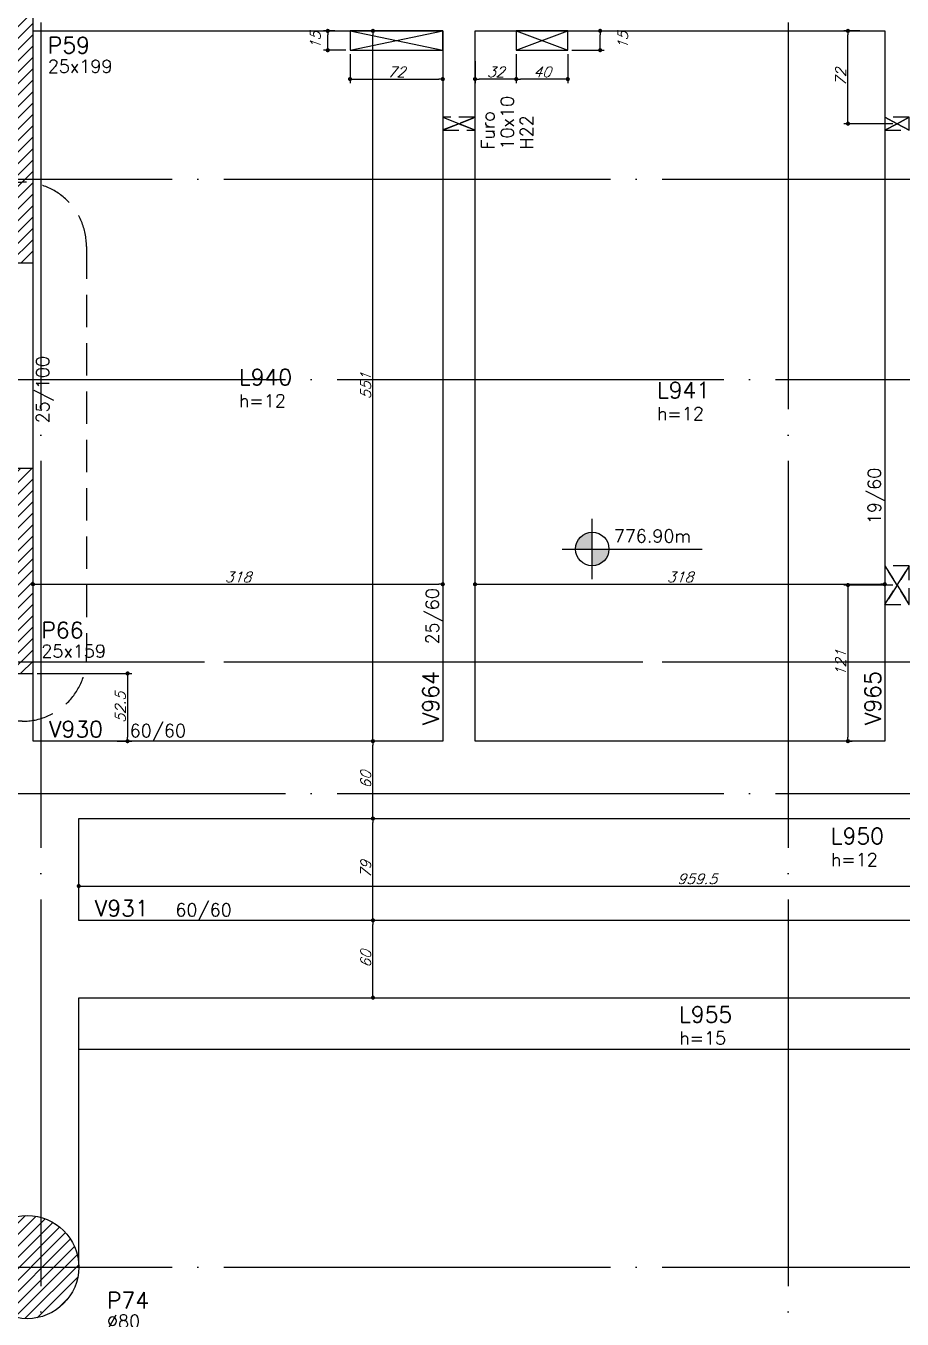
# Model space of a CAD drawing. Extents: x -4245 to 5400, y -2094 to 2406.
# Drawn here: x 2234 to 2914, y -525 to 478 of the extents above; entities that cross this region are included whole.
import ezdxf
from ezdxf.enums import TextEntityAlignment as Align

# ---------------------------------------------------------------- set-up
doc = ezdxf.new("R2010")
doc.units = 0
doc.header["$LTSCALE"] = 50
doc.header["$MEASUREMENT"] = 0
for name, pattern in [('DASHED', [0.75, 0.5, -0.25]), ('EIXO', [6.8, 6, -0.4, 0, -0.4]), ('HIDDEN', [0.375, 0.25, -0.125])]:
    doc.linetypes.add(name, pattern=pattern)
doc.layers.get('0').update_dxf_attribs({"linetype": 'CONTINUOUS'})
doc.layers.get('DEFPOINTS').update_dxf_attribs({"linetype": 'CONTINUOUS'})
for name, color, linetype in [('F-AUX-RED', 1, 'CONTINUOUS'), ('F-COTAS', 106, 'CONTINUOUS'), ('F-COTAS-FUROS', 50, 'CONTINUOUS'), ('F-EIXO', 12, 'EIXO'), ('F-FURO-PAREDE', 2, 'HIDDEN'), ('F-FURO-PAREDE-TEXTOS', 2, 'CONTINUOUS'), ('F-LAJES', 3, 'CONTINUOUS'), ('F-LAJES-DIM', 2, 'CONTINUOUS'), ('F-LAJES-NOME', 4, 'CONTINUOUS'), ('F-NÍVEL-PLANTA', 2, 'CONTINUOUS'), ('F-PILARES-DIM', 172, 'CONTINUOUS'), ('F-PILARES-HACH', 174, 'CONTINUOUS'), ('F-PILARES-NOME', 170, 'CONTINUOUS'), ('F-PILARES-S', 170, 'CONTINUOUS'), ('F-TEXTO', 6, 'CONTINUOUS'), ('F-VIGAS', 3, 'CONTINUOUS'), ('F-VIGAS-DIM', 2, 'CONTINUOUS'), ('F-VIGAS-NOME', 4, 'CONTINUOUS'), ('F-VÃO', 1, 'CONTINUOUS')]:
    doc.layers.add(name, color=color, linetype=linetype)
doc.styles.add('CP-TEXT-INCL', font='simplex.shx', dxfattribs={"oblique": 20})
doc.styles.add('MCP', font='simplex.shx')
doc.styles.add('ROMANS', font='simplex.shx')
doc.dimstyles.new('CP-COTAS-50', dxfattribs={"dimscale": 0.64, "dimtxt": 12.5, "dimasz": 5, "dimexe": 5, "dimexo": 5, "dimgap": 2.5, "dimtad": 1, "dimdec": 1, "dimdsep": 46, "dimtxsty": 'CP-TEXT-INCL', "dimblk1": 'DOT', "dimblk2": 'DOT', "dimsah": 1, "dimcen": 9, "dimclrd": 256, "dimclre": 256, "dimclrt": 256, "dimadec": 0, "dimazin": 0, "dimtfac": 1, "dimtdec": 1, "dimtmove": 2, "dimatfit": 3, "dimldrblk": 'DOT', "dimfxl": 0, "dimtolj": 1, "dimarcsym": 0})

# ---------------------------------------------------------------- blocks, each defined once
blk = doc.blocks.new('Nível - Planta')
at = {"layer": 'F-NÍVEL-PLANTA'}
h = blk.add_hatch(color=71, dxfattribs=at)
h.paths.add_polyline_path([(0, 0), (0, 0.26, 0.414214), (-0.26, 0)])
h.paths.add_polyline_path([(0.26, 0), (0, 0), (0, -0.26, 0.414214)])
for p, q in [((0, -0.469), (0, 0.469)), ((-0.469, 0), (1.704, 0))]:
    blk.add_line(p, q, dxfattribs=at)
blk.add_circle((0, 0), 0.26, dxfattribs=at)
at = {"layer": 'F-TEXTO', "color": 3, "style": 'MCP'}
blk.add_attdef('NÍVEL', (0.333, 0.102), '', height=0.2, dxfattribs=at)
blk = doc.blocks.new('_DOT')
at = {"color": 0, "linetype": 'ByBlock'}
blk.add_line((-0.5, 0), (-1, 0), dxfattribs=at)
at = {"color": 0, "linetype": 'ByBlock', "const_width": 0.5}
blk.add_lwpolyline([(-0.25, 0, 1), (0.25, 0, 1)], format="xyb", close=True, dxfattribs=at)
blk = doc.blocks.new('*D62')
at = {"layer": 'DEFPOINTS', "color": 0, "linetype": 'Continuous', "transparency": 16777216}
for p in [(2503.3, -215.5), (2503.3, -215.5), (2503.3, -275.5)]:
    blk.add_point(p, dxfattribs=at)
at = {"layer": 'F-COTAS', "linetype": 'Continuous', "lineweight": -2, "transparency": 16777216}
blk.add_line((2503.3, -272.3), (2503.3, -218.7), dxfattribs=at)
at = {"layer": 'F-COTAS', "linetype": 'Continuous', "lineweight": -2, "transparency": 16777216, "xscale": 3.2, "yscale": 3.2, "zscale": 3.2}
for p, rotation in [((2503.3, -215.5), 90), ((2503.3, -275.5), 270)]:
    blk.add_blockref('_DOT', p, dxfattribs=dict(at, rotation=rotation))
at = {"layer": 'F-COTAS', "linetype": 'Continuous', "transparency": 16777216, "insert": (2497.7, -245.5), "char_height": 8, "attachment_point": 5, "rotation": 90, "style": 'CP-TEXT-INCL'}
blk.add_mtext('\\A1;60', dxfattribs=at)
blk = doc.blocks.new('*D63')
at = {"layer": 'DEFPOINTS', "color": 0, "linetype": 'Continuous', "transparency": 16777216}
for p in [(2503.3, -136.5), (2503.3, -136.5), (2503.3, -215.5)]:
    blk.add_point(p, dxfattribs=at)
at = {"layer": 'F-COTAS', "linetype": 'Continuous', "lineweight": -2, "transparency": 16777216}
blk.add_line((2503.3, -212.3), (2503.3, -139.7), dxfattribs=at)
at = {"layer": 'F-COTAS', "linetype": 'Continuous', "lineweight": -2, "transparency": 16777216, "xscale": 3.2, "yscale": 3.2, "zscale": 3.2}
for p, rotation in [((2503.3, -136.5), 90), ((2503.3, -215.5), 270)]:
    blk.add_blockref('_DOT', p, dxfattribs=dict(at, rotation=rotation))
at = {"layer": 'F-COTAS', "linetype": 'Continuous', "transparency": 16777216, "insert": (2497.7, -176), "char_height": 8, "attachment_point": 5, "rotation": 90, "style": 'CP-TEXT-INCL'}
blk.add_mtext('\\A1;79', dxfattribs=at)
blk = doc.blocks.new('*D64')
at = {"layer": 'DEFPOINTS', "color": 0, "linetype": 'Continuous', "transparency": 16777216}
for p in [(2503.3, -76.5), (2503.3, -76.5), (2503.3, -136.5)]:
    blk.add_point(p, dxfattribs=at)
at = {"layer": 'F-COTAS', "linetype": 'Continuous', "lineweight": -2, "transparency": 16777216}
blk.add_line((2503.3, -133.3), (2503.3, -79.7), dxfattribs=at)
at = {"layer": 'F-COTAS', "linetype": 'Continuous', "lineweight": -2, "transparency": 16777216, "xscale": 3.2, "yscale": 3.2, "zscale": 3.2}
for p, rotation in [((2503.3, -76.5), 90), ((2503.3, -136.5), 270)]:
    blk.add_blockref('_DOT', p, dxfattribs=dict(at, rotation=rotation))
at = {"layer": 'F-COTAS', "linetype": 'Continuous', "transparency": 16777216, "insert": (2497.7, -106.5), "char_height": 8, "attachment_point": 5, "rotation": 90, "style": 'CP-TEXT-INCL'}
blk.add_mtext('\\A1;60', dxfattribs=at)
blk = doc.blocks.new('*D65')
at = {"layer": 'DEFPOINTS', "color": 0, "linetype": 'Continuous', "transparency": 16777216}
for p in [(2503.3, 474.5), (2503.3, 474.5), (2503.3, -76.5)]:
    blk.add_point(p, dxfattribs=at)
at = {"layer": 'F-COTAS', "linetype": 'Continuous', "lineweight": -2, "transparency": 16777216}
blk.add_line((2503.3, -73.3), (2503.3, 471.3), dxfattribs=at)
at = {"layer": 'F-COTAS', "linetype": 'Continuous', "lineweight": -2, "transparency": 16777216, "xscale": 3.2, "yscale": 3.2, "zscale": 3.2}
for p, rotation in [((2503.3, 474.5), 90), ((2503.3, -76.5), 270)]:
    blk.add_blockref('_DOT', p, dxfattribs=dict(at, rotation=rotation))
at = {"layer": 'F-COTAS', "linetype": 'Continuous', "transparency": 16777216, "insert": (2497.7, 199), "char_height": 8, "attachment_point": 5, "rotation": 90, "style": 'CP-TEXT-INCL'}
blk.add_mtext('\\A1;551', dxfattribs=at)
blk = doc.blocks.new('*D98')
at = {"layer": 'DEFPOINTS', "color": 0, "linetype": 'Continuous', "transparency": 16777216}
for p in [(2239.5, 45.2), (2557.5, 45.2), (2557.5, 45.2)]:
    blk.add_point(p, dxfattribs=at)
at = {"layer": 'F-COTAS', "linetype": 'Continuous', "lineweight": -2, "transparency": 16777216}
blk.add_line((2242.7, 45.2), (2554.3, 45.2), dxfattribs=at)
at = {"layer": 'F-COTAS', "linetype": 'Continuous', "lineweight": -2, "transparency": 16777216, "xscale": 3.2, "yscale": 3.2, "zscale": 3.2, "rotation": 180}
blk.add_blockref('_DOT', (2239.5, 45.2), dxfattribs=at)
at = {"layer": 'F-COTAS', "linetype": 'Continuous', "lineweight": -2, "transparency": 16777216, "xscale": 3.2, "yscale": 3.2, "zscale": 3.2}
blk.add_blockref('_DOT', (2557.5, 45.2), dxfattribs=at)
at = {"layer": 'F-COTAS', "linetype": 'Continuous', "transparency": 16777216, "insert": (2398.5, 50.8), "char_height": 8, "attachment_point": 5, "style": 'CP-TEXT-INCL'}
blk.add_mtext('\\A1;318', dxfattribs=at)
blk = doc.blocks.new('*D99')
at = {"layer": 'DEFPOINTS', "color": 0, "linetype": 'Continuous', "transparency": 16777216}
for p in [(2582.5, 45.2), (2900.5, 45.2), (2900.5, 45.2)]:
    blk.add_point(p, dxfattribs=at)
at = {"layer": 'F-COTAS', "linetype": 'Continuous', "lineweight": -2, "transparency": 16777216}
blk.add_line((2585.7, 45.2), (2897.3, 45.2), dxfattribs=at)
at = {"layer": 'F-COTAS', "linetype": 'Continuous', "lineweight": -2, "transparency": 16777216, "xscale": 3.2, "yscale": 3.2, "zscale": 3.2, "rotation": 180}
blk.add_blockref('_DOT', (2582.5, 45.2), dxfattribs=at)
at = {"layer": 'F-COTAS', "linetype": 'Continuous', "lineweight": -2, "transparency": 16777216, "xscale": 3.2, "yscale": 3.2, "zscale": 3.2}
blk.add_blockref('_DOT', (2900.5, 45.2), dxfattribs=at)
at = {"layer": 'F-COTAS', "linetype": 'Continuous', "transparency": 16777216, "insert": (2741.5, 50.8), "char_height": 8, "attachment_point": 5, "style": 'CP-TEXT-INCL'}
blk.add_mtext('\\A1;318', dxfattribs=at)
blk = doc.blocks.new('*U155')
at = {"layer": 'F-EIXO'}
blk.add_line((0, 0), (0, -2655), dxfattribs=at)
at = {"layer": 'F-TEXTO', "style": 'ROMANS'}
blk.add_attdef('EIXO', text='', height=17.5, rotation=360, dxfattribs=at).set_placement((0, 28.2), align=Align.MIDDLE_CENTER)
blk = doc.blocks.new('*U157')
at = {"layer": 'F-EIXO'}
blk.add_line((0, 0), (7285, 0), dxfattribs=at)
at = {"layer": 'F-TEXTO', "style": 'ROMANS'}
blk.add_attdef('EIXO', text='', height=17.5, dxfattribs=at).set_placement((-28.2072, 0), align=Align.MIDDLE_CENTER)
blk = doc.blocks.new('*U158')
at = {"layer": 'F-EIXO'}
blk.add_line((0, 0), (7197, 0), dxfattribs=at)
at = {"layer": 'F-TEXTO', "style": 'ROMANS'}
blk.add_attdef('EIXO', text='', height=17.5, dxfattribs=at).set_placement((-28.2072, 0), align=Align.MIDDLE_CENTER)
blk = doc.blocks.new('*U165')
at = {"layer": 'F-EIXO'}
blk.add_line((0, 0), (7285, 0), dxfattribs=at)
at = {"layer": 'F-TEXTO', "style": 'ROMANS'}
blk.add_attdef('EIXO', text='', height=17.5, dxfattribs=at).set_placement((-28.2072, 0), align=Align.MIDDLE_CENTER)
blk = doc.blocks.new('*U167')
at = {"layer": 'F-EIXO'}
blk.add_line((0, 0), (7285, 0), dxfattribs=at)
at = {"layer": 'F-TEXTO', "style": 'ROMANS'}
blk.add_attdef('EIXO', text='', height=17.5, dxfattribs=at).set_placement((-28.2072, 0), align=Align.MIDDLE_CENTER)
blk = doc.blocks.new('*U168')
at = {"layer": 'F-EIXO'}
blk.add_line((0, 0), (7285, 0), dxfattribs=at)
at = {"layer": 'F-TEXTO', "style": 'ROMANS'}
blk.add_attdef('EIXO', text='', height=17.5, dxfattribs=at).set_placement((-28.2072, 0), align=Align.MIDDLE_CENTER)
blk = doc.blocks.new('*U180')
at = {"layer": 'F-EIXO'}
blk.add_line((0, 0), (0, -2655), dxfattribs=at)
at = {"layer": 'F-TEXTO', "style": 'ROMANS'}
blk.add_attdef('EIXO', text='', height=17.5, rotation=360, dxfattribs=at).set_placement((0, 28.2), align=Align.MIDDLE_CENTER)
blk = doc.blocks.new('*U172')
at = {"layer": 'F-EIXO'}
blk.add_line((0, 0), (7197, 0), dxfattribs=at)
at = {"layer": 'F-TEXTO', "style": 'ROMANS'}
blk.add_attdef('EIXO', text='', height=17.5, dxfattribs=at).set_placement((-28.2072, 0), align=Align.MIDDLE_CENTER)
blk = doc.blocks.new('*D187')
at = {"layer": 'DEFPOINTS', "color": 0, "linetype": 'Continuous', "transparency": 16777216}
for p in [(2239.5, -24), (2301.6, -76.5), (2312.9, -76.5)]:
    blk.add_point(p, dxfattribs=at)
at = {"layer": 'F-COTAS', "linetype": 'Continuous', "lineweight": -2, "transparency": 16777216}
for p, q in [((2242.7, -24), (2316.1, -24)), ((2312.9, -27.2), (2312.9, -73.3)), ((2304.8, -76.5), (2316.1, -76.5))]:
    blk.add_line(p, q, dxfattribs=at)
at = {"layer": 'F-COTAS', "linetype": 'Continuous', "lineweight": -2, "transparency": 16777216, "xscale": 3.2, "yscale": 3.2, "zscale": 3.2}
for p, rotation in [((2312.9, -24), 90), ((2312.9, -76.5), 270)]:
    blk.add_blockref('_DOT', p, dxfattribs=dict(at, rotation=rotation))
at = {"layer": 'F-COTAS', "linetype": 'Continuous', "transparency": 16777216, "insert": (2307.3, -50.3), "char_height": 8, "attachment_point": 5, "rotation": 90, "style": 'CP-TEXT-INCL'}
blk.add_mtext('\\A1;52.5', dxfattribs=at)
blk = doc.blocks.new('*D190')
at = {"layer": 'DEFPOINTS', "color": 0, "linetype": 'Continuous', "transparency": 16777216}
for p in [(-3380, -315.5), (3259.5, -315.5), (3259.5, -742.8)]:
    blk.add_point(p, dxfattribs=at)
at = {"layer": 'F-COTAS', "linetype": 'Continuous', "lineweight": -2, "transparency": 16777216}
for p, q in [((-3380, -318.7), (-3380, -746)), ((3259.5, -318.7), (3259.5, -746)), ((-3376.8, -742.8), (3256.3, -742.8))]:
    blk.add_line(p, q, dxfattribs=at)
at = {"layer": 'F-COTAS', "linetype": 'Continuous', "lineweight": -2, "transparency": 16777216, "xscale": 3.2, "yscale": 3.2, "zscale": 3.2, "rotation": 180}
blk.add_blockref('_DOT', (-3380, -742.8), dxfattribs=at)
at = {"layer": 'F-COTAS', "linetype": 'Continuous', "lineweight": -2, "transparency": 16777216, "xscale": 3.2, "yscale": 3.2, "zscale": 3.2}
blk.add_blockref('_DOT', (3259.5, -742.8), dxfattribs=at)
at = {"layer": 'F-COTAS', "linetype": 'Continuous', "transparency": 16777216, "insert": (-60.2, -737.2), "char_height": 8, "attachment_point": 5, "style": 'CP-TEXT-INCL'}
blk.add_mtext('\\A1;6639.5', dxfattribs=at)
blk = doc.blocks.new('*U287')
at = {"layer": 'F-VÃO'}
for p, q in [((0, 0), (40, 15)), ((0, 15), (40, 0))]:
    blk.add_line(p, q, dxfattribs=at)
at = {"layer": 'F-VÃO', "color": 3}
blk.add_lwpolyline([(0, 0), (40, 0), (40, 15), (0, 15)], close=True, dxfattribs=at)
blk = doc.blocks.new('*U290')
at = {"layer": 'F-VÃO'}
for p, q in [((0, 0), (72, 15)), ((0, 15), (72, 0))]:
    blk.add_line(p, q, dxfattribs=at)
at = {"layer": 'F-VÃO', "color": 3}
blk.add_lwpolyline([(0, 0), (72, 0), (72, 15), (0, 15)], close=True, dxfattribs=at)
blk = doc.blocks.new('*D383')
at = {"layer": 'DEFPOINTS', "color": 0, "linetype": 'Continuous', "transparency": 16777216}
for p in [(2661, 474.5), (2679.6, 474.5), (2654.5, 459.5)]:
    blk.add_point(p, dxfattribs=at)
at = {"layer": 'F-COTAS-FUROS', "linetype": 'Continuous', "lineweight": -2, "transparency": 16777216}
for p, q in [((2664.2, 474.5), (2682.8, 474.5)), ((2679.6, 462.7), (2679.6, 471.3)), ((2657.7, 459.5), (2682.8, 459.5))]:
    blk.add_line(p, q, dxfattribs=at)
at = {"layer": 'F-COTAS-FUROS', "linetype": 'Continuous', "lineweight": -2, "transparency": 16777216, "xscale": 3.2, "yscale": 3.2, "zscale": 3.2}
for p, rotation in [((2679.6, 474.5), 90), ((2679.6, 459.5), 270)]:
    blk.add_blockref('_DOT', p, dxfattribs=dict(at, rotation=rotation))
at = {"layer": 'F-COTAS-FUROS', "linetype": 'Continuous', "transparency": 16777216, "insert": (2697.2, 467), "char_height": 8, "attachment_point": 5, "rotation": 90, "style": 'CP-TEXT-INCL'}
blk.add_mtext('\\A1;15', dxfattribs=at)
blk = doc.blocks.new('*D384')
at = {"layer": 'DEFPOINTS', "color": 0, "linetype": 'Continuous', "transparency": 16777216}
for p in [(2614.5, 459.5), (2654.5, 459.5), (2614.5, 437.1)]:
    blk.add_point(p, dxfattribs=at)
at = {"layer": 'F-COTAS-FUROS', "linetype": 'Continuous', "lineweight": -2, "transparency": 16777216}
for p, q in [((2614.5, 456.3), (2614.5, 433.9)), ((2654.5, 456.3), (2654.5, 433.9)), ((2651.3, 437.1), (2617.7, 437.1))]:
    blk.add_line(p, q, dxfattribs=at)
at = {"layer": 'F-COTAS-FUROS', "linetype": 'Continuous', "lineweight": -2, "transparency": 16777216, "xscale": 3.2, "yscale": 3.2, "zscale": 3.2, "rotation": 180}
blk.add_blockref('_DOT', (2614.5, 437.1), dxfattribs=at)
at = {"layer": 'F-COTAS-FUROS', "linetype": 'Continuous', "lineweight": -2, "transparency": 16777216, "xscale": 3.2, "yscale": 3.2, "zscale": 3.2}
blk.add_blockref('_DOT', (2654.5, 437.1), dxfattribs=at)
at = {"layer": 'F-COTAS-FUROS', "linetype": 'Continuous', "transparency": 16777216, "insert": (2634.5, 442.7), "char_height": 8, "attachment_point": 5, "style": 'CP-TEXT-INCL'}
blk.add_mtext('\\A1;40', dxfattribs=at)
blk = doc.blocks.new('*D385')
at = {"layer": 'DEFPOINTS', "color": 0, "linetype": 'Continuous', "transparency": 16777216}
for p in [(2582.5, 454.2), (2614.5, 459.5), (2582.5, 437.1)]:
    blk.add_point(p, dxfattribs=at)
at = {"layer": 'F-COTAS-FUROS', "linetype": 'Continuous', "lineweight": -2, "transparency": 16777216}
for p, q in [((2614.5, 456.3), (2614.5, 433.9)), ((2582.5, 451), (2582.5, 433.9)), ((2611.3, 437.1), (2585.7, 437.1))]:
    blk.add_line(p, q, dxfattribs=at)
at = {"layer": 'F-COTAS-FUROS', "linetype": 'Continuous', "lineweight": -2, "transparency": 16777216, "xscale": 3.2, "yscale": 3.2, "zscale": 3.2, "rotation": 180}
blk.add_blockref('_DOT', (2582.5, 437.1), dxfattribs=at)
at = {"layer": 'F-COTAS-FUROS', "linetype": 'Continuous', "lineweight": -2, "transparency": 16777216, "xscale": 3.2, "yscale": 3.2, "zscale": 3.2}
blk.add_blockref('_DOT', (2614.5, 437.1), dxfattribs=at)
at = {"layer": 'F-COTAS-FUROS', "linetype": 'Continuous', "transparency": 16777216, "insert": (2598.5, 442.7), "char_height": 8, "attachment_point": 5, "style": 'CP-TEXT-INCL'}
blk.add_mtext('\\A1;32', dxfattribs=at)
blk = doc.blocks.new('*D386')
at = {"layer": 'DEFPOINTS', "color": 0, "linetype": 'Continuous', "transparency": 16777216}
for p in [(2485.5, 459.5), (2557.5, 449.6), (2557.5, 437.1)]:
    blk.add_point(p, dxfattribs=at)
at = {"layer": 'F-COTAS-FUROS', "linetype": 'Continuous', "lineweight": -2, "transparency": 16777216}
for p, q in [((2485.5, 456.3), (2485.5, 433.9)), ((2557.5, 446.4), (2557.5, 433.9)), ((2488.7, 437.1), (2554.3, 437.1))]:
    blk.add_line(p, q, dxfattribs=at)
at = {"layer": 'F-COTAS-FUROS', "linetype": 'Continuous', "lineweight": -2, "transparency": 16777216, "xscale": 3.2, "yscale": 3.2, "zscale": 3.2, "rotation": 180}
blk.add_blockref('_DOT', (2485.5, 437.1), dxfattribs=at)
at = {"layer": 'F-COTAS-FUROS', "linetype": 'Continuous', "lineweight": -2, "transparency": 16777216, "xscale": 3.2, "yscale": 3.2, "zscale": 3.2}
blk.add_blockref('_DOT', (2557.5, 437.1), dxfattribs=at)
at = {"layer": 'F-COTAS-FUROS', "linetype": 'Continuous', "transparency": 16777216, "insert": (2521.5, 442.7), "char_height": 8, "attachment_point": 5, "style": 'CP-TEXT-INCL'}
blk.add_mtext('\\A1;72', dxfattribs=at)
blk = doc.blocks.new('*D387')
at = {"layer": 'DEFPOINTS', "color": 0, "linetype": 'Continuous', "transparency": 16777216}
for p in [(2468.2, 474.5), (2476.9, 474.5), (2485.5, 459.5)]:
    blk.add_point(p, dxfattribs=at)
at = {"layer": 'F-COTAS-FUROS', "linetype": 'Continuous', "lineweight": -2, "transparency": 16777216}
for p, q in [((2473.7, 474.5), (2465, 474.5)), ((2468.2, 462.7), (2468.2, 471.3)), ((2482.3, 459.5), (2465, 459.5))]:
    blk.add_line(p, q, dxfattribs=at)
at = {"layer": 'F-COTAS-FUROS', "linetype": 'Continuous', "lineweight": -2, "transparency": 16777216, "xscale": 3.2, "yscale": 3.2, "zscale": 3.2}
for p, rotation in [((2468.2, 474.5), 90), ((2468.2, 459.5), 270)]:
    blk.add_blockref('_DOT', p, dxfattribs=dict(at, rotation=rotation))
at = {"layer": 'F-COTAS-FUROS', "linetype": 'Continuous', "transparency": 16777216, "insert": (2458.6, 467), "char_height": 8, "attachment_point": 5, "rotation": 90, "style": 'CP-TEXT-INCL'}
blk.add_mtext('\\A1;15', dxfattribs=at)
blk = doc.blocks.new('*D461')
at = {"layer": 'DEFPOINTS', "color": 0, "linetype": 'Continuous', "transparency": 16777216}
for p in [(3234.5, -188.9), (2275, -191.7), (3234.5, -191.7)]:
    blk.add_point(p, dxfattribs=at)
at = {"layer": 'F-COTAS', "linetype": 'Continuous', "lineweight": -2, "transparency": 16777216}
for p, q in [((2275, -188.5), (2275, -185.7)), ((2278.2, -188.9), (3231.3, -188.9)), ((3234.5, -188.5), (3234.5, -185.7))]:
    blk.add_line(p, q, dxfattribs=at)
at = {"layer": 'F-COTAS', "linetype": 'Continuous', "lineweight": -2, "transparency": 16777216, "xscale": 3.2, "yscale": 3.2, "zscale": 3.2, "rotation": 180}
blk.add_blockref('_DOT', (2275, -188.9), dxfattribs=at)
at = {"layer": 'F-COTAS', "linetype": 'Continuous', "lineweight": -2, "transparency": 16777216, "xscale": 3.2, "yscale": 3.2, "zscale": 3.2}
blk.add_blockref('_DOT', (3234.5, -188.9), dxfattribs=at)
at = {"layer": 'F-COTAS', "linetype": 'Continuous', "transparency": 16777216, "insert": (2754.8, -183.3), "char_height": 8, "attachment_point": 5, "style": 'CP-TEXT-INCL'}
blk.add_mtext('\\A1;959.5', dxfattribs=at)
blk = doc.blocks.new('*D498')
at = {"layer": 'DEFPOINTS', "color": 0, "linetype": 'Continuous', "transparency": 16777216}
for p in [(2871.9, 474.5), (2884.4, 474.5), (2910, 402.5)]:
    blk.add_point(p, dxfattribs=at)
at = {"layer": 'F-COTAS-FUROS', "linetype": 'Continuous', "lineweight": -2, "transparency": 16777216}
for p, q in [((2881.2, 474.5), (2868.7, 474.5)), ((2871.9, 405.7), (2871.9, 471.3)), ((2906.8, 402.5), (2868.7, 402.5))]:
    blk.add_line(p, q, dxfattribs=at)
at = {"layer": 'F-COTAS-FUROS', "linetype": 'Continuous', "lineweight": -2, "transparency": 16777216, "xscale": 3.2, "yscale": 3.2, "zscale": 3.2}
for p, rotation in [((2871.9, 474.5), 90), ((2871.9, 402.5), 270)]:
    blk.add_blockref('_DOT', p, dxfattribs=dict(at, rotation=rotation))
at = {"layer": 'F-COTAS-FUROS', "linetype": 'Continuous', "transparency": 16777216, "insert": (2866.3, 438.5), "char_height": 8, "attachment_point": 5, "rotation": 90, "style": 'CP-TEXT-INCL'}
blk.add_mtext('\\A1;72', dxfattribs=at)
blk = doc.blocks.new('*D499')
at = {"layer": 'DEFPOINTS', "color": 0, "linetype": 'Continuous', "transparency": 16777216}
for p in [(2910, 44.6), (2867.6, -76.5), (2871.9, -76.5)]:
    blk.add_point(p, dxfattribs=at)
at = {"layer": 'F-COTAS-FUROS', "linetype": 'Continuous', "lineweight": -2, "transparency": 16777216}
for p, q in [((2906.8, 44.6), (2868.7, 44.6)), ((2871.9, 41.4), (2871.9, -73.3)), ((2870.8, -76.5), (2875.1, -76.5))]:
    blk.add_line(p, q, dxfattribs=at)
at = {"layer": 'F-COTAS-FUROS', "linetype": 'Continuous', "lineweight": -2, "transparency": 16777216, "xscale": 3.2, "yscale": 3.2, "zscale": 3.2}
for p, rotation in [((2871.9, 44.6), 90), ((2871.9, -76.5), 270)]:
    blk.add_blockref('_DOT', p, dxfattribs=dict(at, rotation=rotation))
at = {"layer": 'F-COTAS-FUROS', "linetype": 'Continuous', "transparency": 16777216, "insert": (2866.3, -16), "char_height": 8, "attachment_point": 5, "rotation": 90, "style": 'CP-TEXT-INCL'}
blk.add_mtext('\\A1;121', dxfattribs=at)

msp = doc.modelspace()

# ---------------------------------------------------------------- hatches: boundary and pattern name
at = {"layer": 'F-PILARES-HACH', "linetype": 'Continuous'}
h = msp.add_hatch(dxfattribs=at)
h.set_pattern_fill('ANSI31', color=256, scale=50, style=0)
h.paths.add_polyline_path([(2214.5, 294.5), (2239.5, 294.5), (2239.5, 493.5), (2214.5, 493.5)], flags=16)
h = msp.add_hatch(dxfattribs=at)
h.set_pattern_fill('ANSI31', color=256, scale=50, style=0)
h.paths.add_polyline_path([(2214.5, -24), (2239.5, -24), (2239.5, 135), (2214.5, 135)], flags=16)
h = msp.add_hatch(dxfattribs=at)
h.set_pattern_fill('ANSI31', color=256, scale=50)
edge = h.paths.add_edge_path()
edge.add_arc((2235, -484.5), 40, 0, 360)

# ---------------------------------------------------------------- linework, layer by layer
at = {"layer": 'F-AUX-RED', "color": 4, "linetype": 'DASHED'}
msp.add_lwpolyline([(1509.835, 357.176), (2231.02, 357.176, -0.41421356), (2281.02, 307.176), (2281.02, -11.113, -0.41421356), (2231.02, -61.113), (1509.835, -61.113, -0.41421356), (1459.835, -11.113), (1459.835, 307.176, -0.41421356)], format="xyb", close=True, dxfattribs=at)
at = {"layer": 'F-EIXO'}
msp.add_line((-3709.089, -15), (3550.572, -15), dxfattribs=at)
at = {"layer": 'F-FURO-PAREDE'}
for points in [[(2570, 402.5), (2582.5, 397.5), (2582.5, 407.5), (2570, 402.5), (2582.5, 407.5), (2557.5, 407.5), (2570, 402.5), (2557.5, 407.5), (2557.5, 397.5), (2570, 402.5), (2557.5, 397.5), (2582.5, 397.5), (2570, 402.5)], [(2910, 402.5), (2919.5, 397.5), (2919.5, 407.5), (2910, 402.5), (2919.5, 407.5), (2900.5, 407.5), (2910, 402.5), (2900.5, 407.5), (2900.5, 397.5), (2910, 402.5), (2900.5, 397.5), (2919.5, 397.5), (2910, 402.5)], [(2910, 44.56), (2919.5, 29.56), (2919.5, 59.56), (2910, 44.56), (2919.5, 59.56), (2900.5, 59.56), (2910, 44.56), (2900.5, 59.56), (2900.5, 29.56), (2910, 44.56), (2900.5, 29.56), (2919.5, 29.56), (2910, 44.56)]]:
    msp.add_lwpolyline(points, dxfattribs=at)
at = {"layer": 'F-LAJES', "linetype": 'Continuous'}
msp.add_line((2275, -315.5), (3259.5, -315.5), dxfattribs=at)
at = {"layer": 'F-PILARES-S', "linetype": 'Continuous'}
for points in [[(2214.5, 294.5), (2239.5, 294.5), (2239.5, 493.5), (2214.5, 493.5), (2214.5, 294.5)], [(2214.5, -24), (2239.5, -24), (2239.5, 135), (2214.5, 135), (2214.5, -24)]]:
    msp.add_lwpolyline(points, dxfattribs=at)
msp.add_circle((2235, -484.5), 40, dxfattribs=at)
at = {"layer": 'F-VIGAS'}
for points in [[(2239.5, 474.5), (2557.5, 474.5)], [(2557.5, 474.5), (2557.5, -76.5)], [(2582.5, -76.5), (2582.5, 474.5)], [(2582.5, 474.5), (2900.5, 474.5)], [(2900.5, 474.5), (2900.5, -76.5)], [(2239.5, 265), (2239.5, 294.5)], [(2239.5, 135), (2239.5, 265)], [(2239.5, -76.5), (2239.5, -24)], [(2557.5, -76.5), (2239.5, -76.5)], [(2900.5, -76.5), (2582.5, -76.5)], [(2275, -215.5), (2275, -136.5)], [(2275, -136.5), (2570, -136.5)], [(2570, -136.5), (2910, -136.5)], [(2910, -136.5), (3234.5, -136.5)], [(3234.5, -215.5), (2275, -215.5)], [(2275, -484.5), (2275, -275.5)], [(2275, -275.5), (3234.5, -275.5)]]:
    msp.add_lwpolyline(points, dxfattribs=at)

# ---------------------------------------------------------------- block references
at = {"layer": 'F-EIXO', "linetype": 'Continuous'}
for name, p in [('*U180', (2245.5, 1841.357)), ('*U155', (2825.5, 1841.357)), ('*U167', (-3734.274, 359.5)), ('*U172', (-3646.32, 204)), ('*U165', (-3734.274, -15)), ('*U168', (-3734.274, -15)), ('*U158', (-3646.32, -117)), ('*U157', (-3734.274, -484.5))]:
    msp.add_blockref(name, p, dxfattribs=at)
at = {"layer": 'F-NÍVEL-PLANTA', "linetype": 'Continuous', "xscale": 50, "yscale": 50, "zscale": 50}
msp.add_blockref('Nível - Planta', (2673.466, 72.552), dxfattribs=at).add_auto_attribs({'NÍVEL': '776.90m'})
at = {"layer": 'F-VÃO', "linetype": 'Continuous'}
for name, p in [('*U290', (2485.5, 459.5)), ('*U287', (2614.5, 459.5))]:
    msp.add_blockref(name, p, dxfattribs=at)

# ---------------------------------------------------------------- texts
at = {"layer": 'F-FURO-PAREDE-TEXTOS', "linetype": 'Continuous', "style": 'MCP'}
for s, p in [('10x10', (2612.5, 382.5)), ('Furo', (2597.5, 382.5)), ('H22', (2627.5, 382.5))]:
    msp.add_text(s, height=10, rotation=90, dxfattribs=at).set_placement(p)
at = {"layer": 'F-LAJES-DIM', "linetype": 'Continuous', "style": 'MCP'}
for s, p in [('h=12', (2399.296, 182.538)), ('h=12', (2723.69, 172.595)), ('h=12', (2858.639, -173.35)), ('h=15', (2740.924, -311.726))]:
    msp.add_text(s, height=10, dxfattribs=at).set_placement(p)
at = {"layer": 'F-LAJES-NOME', "linetype": 'Continuous', "style": 'MCP'}
for s, p in [('L940', (2399.296, 199.538)), ('L941', (2723.69, 189.595)), ('L950', (2858.639, -156.35)), ('L955', (2740.924, -294.726))]:
    msp.add_text(s, height=12.5, dxfattribs=at).set_placement(p)
at = {"layer": 'F-PILARES-DIM', "linetype": 'Continuous', "style": 'MCP'}
for s, p in [('25x199', (2251.007, 442.057)), ('25x159', (2245.971, -11.674)), ('%%c80', (2296.891, -531.52))]:
    msp.add_text(s, height=10, dxfattribs=at).set_placement(p)
at = {"layer": 'F-PILARES-NOME', "linetype": 'Continuous', "style": 'MCP'}
for s, p in [('P59', (2251.007, 457.057)), ('P66', (2245.971, 3.326)), ('P74', (2296.891, -516.52))]:
    msp.add_text(s, height=12.5, dxfattribs=at).set_placement(p)
at = {"layer": 'F-VIGAS-DIM', "linetype": 'Continuous', "style": 'MCP'}
for s, p in [('25/100', (2252, 170)), ('19/60', (2897.375, 91.874)), ('25/60', (2554.375, -1.5))]:
    msp.add_text(s, height=10, rotation=90, dxfattribs=at).set_placement(p)
for p in [(2314.5, -73.375), (2350, -212.375)]:
    msp.add_text('60/60', height=10, dxfattribs=at).set_placement(p)
at = {"layer": 'F-VIGAS-NOME', "linetype": 'Continuous', "style": 'MCP'}
for s, p in [('V964', (2554.375, -64)), ('V965', (2897.375, -64))]:
    msp.add_text(s, height=12.5, rotation=90, dxfattribs=at).set_placement(p)
for s, p in [('V930', (2252, -73.375)), ('V931', (2287.5, -212.375))]:
    msp.add_text(s, height=12.5, dxfattribs=at).set_placement(p)

# ---------------------------------------------------------------- dimensions: what is measured, and where the dimension line sits
at = {"layer": 'F-COTAS', "linetype": 'Continuous'}
for base, p1, p2, angle, picture, middle in [((2503.325, 474.5), (2503.325, -76.5), (2503.325, 474.5), 270, '*D65', (2497.725, 199)), ((2557.5, 45.226), (2239.5, 45.226), (2557.5, 45.226), 180, '*D98', (2398.5, 50.826)), ((2900.5, 45.226), (2582.5, 45.226), (2900.5, 45.226), 180, '*D99', (2741.5, 50.826)), ((2312.868, -76.5), (2239.5, -24), (2301.554, -76.5), 90, '*D187', (2307.268, -50.25)), ((2503.325, -76.5), (2503.325, -136.5), (2503.325, -76.5), 270, '*D64', (2497.725, -106.5)), ((2503.325, -136.5), (2503.325, -215.5), (2503.325, -136.5), 270, '*D63', (2497.725, -176)), ((2503.325, -215.5), (2503.325, -275.5), (2503.325, -215.5), 270, '*D62', (2497.725, -245.5))]:
    dim = msp.add_linear_dim(base=base, p1=p1, p2=p2, angle=angle, dimstyle='CP-COTAS-50', dxfattribs=at)
    dim.commit()
    dim.dimension.update_dxf_attribs({"geometry": picture, "text_midpoint": middle})
dim = msp.add_linear_dim(base=(3234.5, -188.903), p1=(2275, -191.736), p2=(3234.5, -191.736), dimstyle='CP-COTAS-50', override={"dimfxl": 7.5}, dxfattribs=at)
dim.commit()
dim.dimension.update_dxf_attribs({"geometry": '*D461', "text_midpoint": (2754.75, -183.303)})
dim = msp.add_linear_dim(base=(3259.5, -742.788), p1=(-3380, -315.5), p2=(3259.5, -315.5), dimstyle='CP-COTAS-50', dxfattribs=at)
dim.commit()
dim.dimension.update_dxf_attribs({"geometry": '*D190', "text_midpoint": (-60.25, -737.188)})
at = {"layer": 'F-COTAS-FUROS', "linetype": 'Continuous'}
for base, p1, p2, picture, middle in [((2468.198, 474.5), (2485.5, 459.5), (2476.921, 474.5), '*D387', (2458.598, 467)), ((2679.591, 474.5), (2654.5, 459.5), (2660.982, 474.5), '*D383', (2697.191, 467)), ((2871.921, 474.5), (2910, 402.5), (2884.382, 474.5), '*D498', (2866.321, 438.5)), ((2871.921, -76.5), (2910, 44.56), (2867.609, -76.5), '*D499', (2866.321, -15.97))]:
    dim = msp.add_linear_dim(base=base, p1=p1, p2=p2, angle=90, dimstyle='CP-COTAS-50', override={"dimdec": 0, "dimfxl": 7.5}, dxfattribs=at)
    dim.commit()
    dim.dimension.update_dxf_attribs({"geometry": picture, "text_midpoint": middle})
for base, p1, p2, picture, middle in [((2557.5, 437.06), (2485.5, 459.5), (2557.5, 449.553), '*D386', (2521.5, 442.66)), ((2582.5, 437.06), (2614.5, 459.5), (2582.5, 454.202), '*D385', (2598.5, 442.66)), ((2614.5, 437.06), (2654.5, 459.5), (2614.5, 459.5), '*D384', (2634.5, 442.66))]:
    dim = msp.add_linear_dim(base=base, p1=p1, p2=p2, dimstyle='CP-COTAS-50', override={"dimdec": 0, "dimfxl": 7.5}, dxfattribs=at)
    dim.commit()
    dim.dimension.update_dxf_attribs({"geometry": picture, "text_midpoint": middle})

doc.saveas('drawing.dxf')
